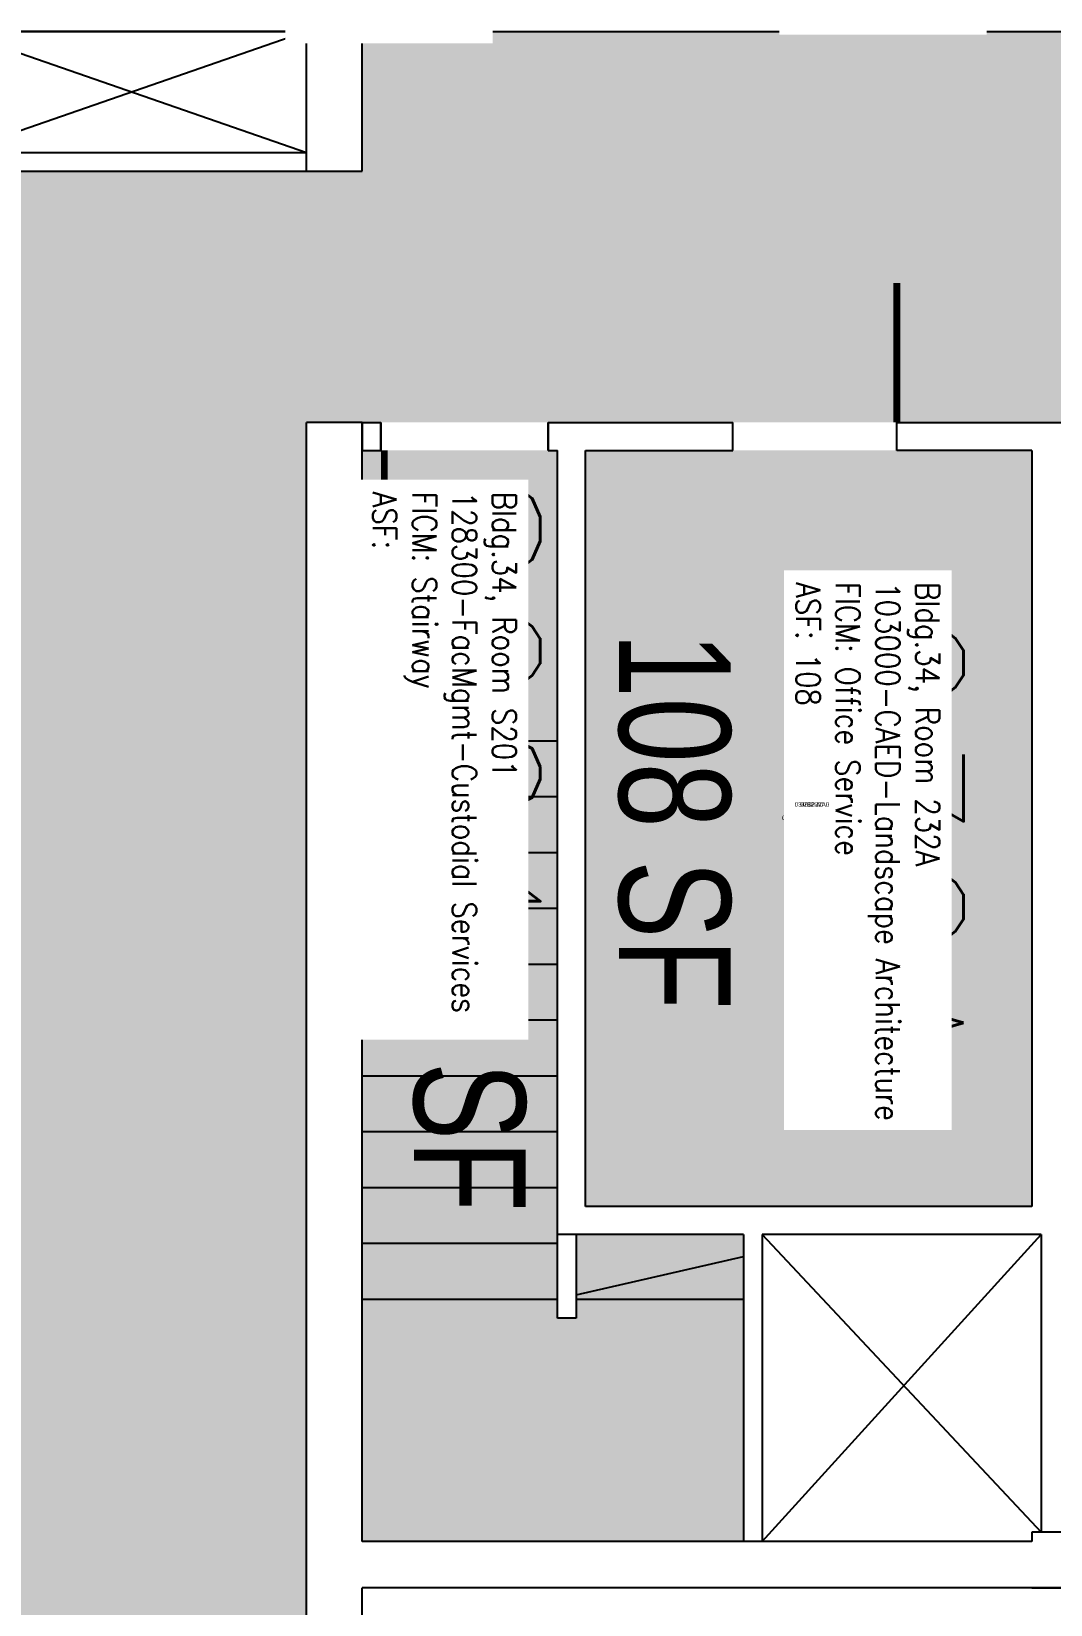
# Model space of a CAD drawing. Header units: inches. Extents: x -334 to 3612, y -24 to 2633.
# Drawn here: x 1112.9 to 1332, y 1563.9 to 1902 of the extents above; entities that cross this region are included whole.
import ezdxf
from ezdxf.enums import TextEntityAlignment as Align

# ---------------------------------------------------------------- set-up
doc = ezdxf.new("R2010")
doc.units = ezdxf.units.IN
doc.header["$LTSCALE"] = 10
doc.header["$MEASUREMENT"] = 0
for name, color, linetype in [('A-DOOR', 2, 'CONTINUOUS'), ('A-FLOR', 3, 'CONTINUOUS'), ('A-IDEN-CNUM', 7, 'CONTINUOUS'), ('A-IDEN-RNUM', 7, 'CONTINUOUS'), ('A-IDEN-SNUM', 4, 'CONTINUOUS'), ('A-IDEN-VNUM', 4, 'CONTINUOUS'), ('A-WALL', 5, 'CONTINUOUS'), ('AREA-TEXT', 3, 'CONTINUOUS'), ('Rooms-Category-Color', 7, 'CONTINUOUS'), ('Rooms-College-Color', 7, 'CONTINUOUS'), ('Rooms-Department-Color', 7, 'CONTINUOUS'), ('Rooms-Division-Color', 7, 'CONTINUOUS'), ('Rooms-Information', 7, 'CONTINUOUS')]:
    doc.layers.add(name, color=color, linetype=linetype)
doc.styles.add('AREA', font='arial.ttf', dxfattribs={"width": 0.75, "height": 24})
doc.styles.add('ROOMSNUMBER', font='txt', dxfattribs={"height": 0.03})
doc.styles.add('ROOMVNUMBER', font='simplex.shx', dxfattribs={"width": 0.85})

msp = doc.modelspace()

# ---------------------------------------------------------------- hatches: boundary and pattern name
at = {"layer": 'Rooms-Category-Color', "true_color": 0xadadad}
h = msp.add_hatch(color=253, dxfattribs=at)
edge = h.paths.add_edge_path()
edge.add_line((2158.000000096858, 1898.000000003725), (2155.000000096858, 1898.000000003725))
edge.add_line((2155.000000096858, 1898.000000003725), (2155.000000085682, 1918.000000007451))
edge.add_line((2155.000000085682, 1918.000000007451), (2155.000000085682, 1954.000000007451))
edge.add_line((2155.000000085682, 1954.000000007451), (2155.000000074506, 2037.999999979511))
edge.add_line((2155.000000074506, 2037.999999979511), (2155.000000074506, 2073.999999982305))
edge.add_line((2155.000000074506, 2073.999999982305), (2155.000000040978, 2139.999999982305))
edge.add_line((2155.000000040978, 2139.999999982305), (2155.000000052154, 2153.999999977648))
edge.add_line((2155.000000052154, 2153.999999977648), (2162.499999929219, 2153.999999980442))
edge.add_line((2162.499999929219, 2153.999999980442), (2162.499999940395, 2219.999999849126))
edge.add_line((2162.499999940395, 2219.999999849126), (2162.499999940395, 2227.999999844469))
edge.add_line((2162.499999940395, 2227.999999844469), (2060.499999929219, 2227.999999855645))
edge.add_line((2060.499999929219, 2227.999999855645), (2024.499999940395, 2227.999999852851))
edge.add_line((2024.499999940395, 2227.999999852851), (1890.999999951571, 2227.999999866821))
edge.add_line((1890.999999951571, 2227.999999866821), (1818.999999940395, 2227.999999872409))
edge.add_line((1818.999999940395, 2227.999999872409), (1422.999999940395, 2227.99999990873))
edge.add_line((1422.999999940395, 2227.99999990873), (1386.999999951571, 2227.99999990873))
edge.add_line((1386.999999951571, 2227.99999990873), (845.4999999403954, 2227.999999953434))
edge.add_line((845.4999999403954, 2227.999999953434), (809.4999999403954, 2227.999999953434))
edge.add_line((809.4999999403954, 2227.999999953434), (449.4999999403954, 2227.999999981374))
edge.add_line((449.4999999403954, 2227.999999981374), (413.4999999515712, 2227.999999984168))
edge.add_line((413.4999999515712, 2227.999999984168), (78.99999994039536, 2228.000000009313))
edge.add_line((78.99999994039536, 2228.000000009313), (78.99999999627471, 2384.000000012107))
edge.add_line((78.99999999627471, 2384.000000012107), (13.99999999254942, 2384.000000012107))
edge.add_line((13.99999999254942, 2384.000000012107), (13.99999999254942, 2380.000000010245))
edge.add_line((13.99999999254942, 2380.000000010245), (6.99999999627471, 2380.000000010245))
edge.add_line((6.99999999627471, 2380.000000010245), (7.000000007450581, 2362.000000013039))
edge.add_line((7.000000007450581, 2362.000000013039), (6.99999999627471, 2140.000000010245))
edge.add_line((6.99999999627471, 2140.000000010245), (13.99999999254942, 2140.000000013039))
edge.add_line((13.99999999254942, 2140.000000013039), (13.99999999254942, 2126.000000012107))
edge.add_line((13.99999999254942, 2126.000000012107), (9.999999985098839, 2126.000000009313))
edge.add_line((9.999999985098839, 2126.000000009313), (9.99999999627471, 2061.75000001397))
edge.add_line((9.99999999627471, 2061.75000001397), (70.99999998137355, 2061.75000001397))
edge.add_line((70.99999998137355, 2061.75000001397), (106.9999999925494, 2061.75000001397))
edge.add_line((106.9999999925494, 2061.75000001397), (1435.999999992549, 2061.750000008382))
edge.add_line((1435.999999992549, 2061.750000008382), (1443.999999996275, 2061.75000001397))
edge.add_line((1443.999999996275, 2061.75000001397), (1443.999999996275, 2140.675444660708))
edge.add_arc((1446.999999986053, 2146.999999982827), 6.999999997229338, 179.9999999661582, 244.6230665566884, ccw=False)
edge.add_arc((1446.999999991418, 2146.999999982402), 7.000000002593652, 115.3769333698369, 179.9999999626817, ccw=False)
edge.add_line((1444.000000007451, 2153.324555313215), (1443.999999996275, 2153.999999902211))
edge.add_line((1443.999999996275, 2153.999999902211), (1446.998893048614, 2153.999999899417))
edge.add_arc((1446.999991156625, 2147.000065904556), 6.99993408099362, 89.99086716204567, 90.00898822103022, ccw=False)
edge.add_line((1447.001106932759, 2153.999999896623), (1608, 2153.999999891035))
edge.add_line((1608, 2153.999999891035), (1644.000000011176, 2153.999999891035))
edge.add_line((1644.000000011176, 2153.999999891035), (1679.999999988824, 2153.999999888241))
edge.add_line((1679.999999988824, 2153.999999888241), (1680, 2153.999999980442))
edge.add_line((1680, 2153.999999980442), (1694.000000003725, 2153.99999998603))
edge.add_line((1694.000000003725, 2153.99999998603), (1693.999999992549, 2153.999999882653))
edge.add_line((1693.999999992549, 2153.999999882653), (1748.749999981374, 2153.999999871477))
edge.add_line((1748.749999970198, 2153.999999868684), (1784.750000014901, 2153.999999871477))
edge.add_line((1784.750000014901, 2153.999999871477), (1803.999999996275, 2153.999999877065))
edge.add_line((1803.999999996275, 2153.999999877065), (1919.999999988824, 2153.999999871477))
edge.add_line((1919.999999988824, 2153.999999871477), (1934.000000003725, 2153.999999863096))
edge.add_line((1934.000000003725, 2153.999999863096), (1934.000000003725, 1912.000000010245))
edge.add_line((1934.000000003725, 1912.000000010245), (1934.000000003725, 1898.000000009313))
edge.add_line((1934.000000003725, 1898.000000009313), (1919.999999988824, 1898.000000006519))
edge.add_line((1919.999999988824, 1898.000000006519), (1919.999999988824, 1902.000000008382))
edge.add_line((1919.999999988824, 1902.000000008382), (1803.499999891967, 1902.000000011176))
edge.add_line((1803.499999891967, 1902.000000011176), (1803.499999903142, 1896.000000008382))
edge.add_line((1803.499999903142, 1896.000000008382), (1795.499999899417, 1896.000000008382))
edge.add_line((1795.499999899417, 1896.000000008382), (1795.499999888241, 1902.000000005588))
edge.add_line((1795.499999888241, 1902.000000005588), (1183.999999992549, 1902.000000011176))
edge.add_line((1183.999999992549, 1902.000000011176), (1184.000000003725, 1871.999999988824))
edge.add_line((1184.000000003725, 1871.999999988824), (1171.999999992549, 1871.999999997206))
edge.add_line((1171.999999992549, 1871.999999997206), (1096.999999992549, 1871.999999997206))
edge.add_line((1096.999999992549, 1871.999999997206), (1096.999999992549, 1817.999999994412))
edge.add_line((1096.999999992549, 1817.999999994412), (1097.000000003725, 1578.000000008382))
edge.add_line((1097.000000003725, 1578.000000008382), (1097.000000003725, 1506.000000011176))
edge.add_line((1097.000000003725, 1506.000000011176), (1096.999999992549, 1473.250000001863))
edge.add_line((1096.999999992549, 1473.250000001863), (1097.000000003725, 1338.000000008382))
edge.add_line((1097.000000003725, 1338.000000008382), (1098.999999996275, 1338.000000008382))
edge.add_line((1098.999999996275, 1338.000000008382), (1098.999999996275, 1320.000000019558))
edge.add_line((1098.999999996275, 1320.000000019558), (1171.999999970198, 1320.000000016764))
edge.add_line((1171.999999970198, 1320.000000016764), (1171.999999970198, 1392.249999990687))
edge.add_line((1171.999999970198, 1392.249999990687), (1172.000000003725, 1817.999999988824))
edge.add_line((1172.000000003725, 1817.999999988824), (1183.999999992549, 1817.999999991618))
edge.add_line((1183.999999992549, 1817.999999991618), (1188, 1817.999999994412))
edge.add_line((1188, 1817.999999994412), (1224.000000011176, 1817.999999994412))
edge.add_line((1224.000000011176, 1817.999999994412), (1375.999999981374, 1818.000000005588))
edge.add_line((1375.999999981374, 1818.000000005588), (1411.999999981374, 1818.000000011176))
edge.add_line((1411.999999981374, 1818.000000011176), (1441.999999981374, 1818.000000011176))
edge.add_line((1441.999999981374, 1818.000000011176), (1477.999999981374, 1818.000000011176))
edge.add_line((1477.999999981374, 1818.000000011176), (1515.999999996275, 1818.000000019558))
edge.add_line((1515.999999996275, 1818.000000019558), (1537.999999981374, 1818.000000025146))
edge.add_line((1537.999999981374, 1818.000000025146), (1573.999999992549, 1818.00000002794))
edge.add_line((1573.999999992549, 1818.00000002794), (1672.249999880791, 1818.000000039116))
edge.add_line((1672.249999880791, 1818.000000039116), (1708.249999880791, 1818.000000039116))
edge.add_line((1708.249999880791, 1818.000000039116), (1716.999999895692, 1818.00000004191))
edge.add_line((1716.999999895692, 1818.00000004191), (1726.999999903142, 1818.000000005588))
edge.add_line((1726.999999903142, 1818.000000005588), (1726.999999903142, 1814.250000005588))
edge.add_line((1726.999999903142, 1814.250000005588), (1930.999999891967, 1814.250000002794))
edge.add_line((1930.999999891967, 1814.250000002794), (1930.999999903142, 1806.250000007451))
edge.add_line((1930.999999903142, 1806.250000007451), (1930.999999903142, 1734.250000010245))
edge.add_line((1930.999999903142, 1734.250000010245), (1930.999999903142, 1720.250000009313))
edge.add_line((1930.999999903142, 1720.250000009313), (1900.999999914318, 1720.250000014901))
edge.add_line((1900.999999914318, 1720.250000014901), (1900.999999903142, 1577.499999996275))
edge.add_line((1900.999999903142, 1577.499999996275), (1949.999999921769, 1577.500000004657))
edge.add_line((1949.999999921769, 1577.500000004657), (1949.999999921769, 1563.499999998137))
edge.add_line((1949.999999921769, 1563.499999998137), (2068.999999925494, 1563.500000003725))
edge.add_line((2068.999999925494, 1563.500000003725), (2068.999999925494, 1577.500000004657))
edge.add_line((2068.999999925494, 1577.500000004657), (2093.999999932945, 1577.499999999069))
edge.add_line((2093.999999932945, 1577.499999999069), (2093.999999932945, 1572.500000006519))
edge.add_line((2093.999999932945, 1572.500000006519), (2147.999999921769, 1572.500000006519))
edge.add_line((2147.999999921769, 1572.500000006519), (2147.999999921769, 1578.374999932945))
edge.add_line((2147.999999921769, 1578.374999932945), (2159.999999932945, 1578.374999930151))
edge.add_line((2159.999999932945, 1578.374999930151), (2159.999999932945, 1584.374999927357))
edge.add_line((2159.999999932945, 1584.374999927357), (2159.999999921769, 1620.374999932945))
edge.add_line((2159.999999921769, 1620.374999932945), (2159.999999899417, 1788.000000053085))
edge.add_line((2159.999999899417, 1788.000000053085), (2158.000000096858, 1788.000000055879))
edge.add_line((2158.000000096858, 1788.000000055879), (2158.000000096858, 1824.000000053085))
edge.add_line((2158.000000096858, 1824.000000053085), (2158.000000096858, 1870.000000060536))
edge.add_line((2158.000000096858, 1870.000000060536), (2158.000000096858, 1898.000000003725))
msp.add_hatch(color=253, dxfattribs=at).paths.add_polyline_path([(1226.000000003725, 1713.499999986961), (1225.999999992549, 1811.999999997206), (1183.999999992549, 1811.999999983236), (1183.999999981374, 1577.499999987893), (1265.999999977648, 1577.499999987893), (1265.999999988824, 1643.499999990687), (1229.999999977648, 1643.499999990687), (1229.999999966472, 1625.499999987893), (1225.999999992549, 1625.499999990687)])
at = {"layer": 'Rooms-Category-Color', "true_color": 0xfa9ba3}
msp.add_hatch(color=241, dxfattribs=at).paths.add_polyline_path([(1327.999999970198, 1746.000000005588), (1327.999999981374, 1782.000000005588), (1327.999999981374, 1812.000000002794), (1231.999999992549, 1811.999999994412), (1232.000000003725, 1649.499999993481), (1327.999999981374, 1649.499999985099)])
at = {"layer": 'Rooms-College-Color', "true_color": 0xadadad}
h = msp.add_hatch(color=253, dxfattribs=at)
edge = h.paths.add_edge_path()
edge.add_line((2158.000000096858, 1898.000000003725), (2155.000000096858, 1898.000000003725))
edge.add_line((2155.000000096858, 1898.000000003725), (2155.000000085682, 1918.000000007451))
edge.add_line((2155.000000085682, 1918.000000007451), (2155.000000085682, 1954.000000007451))
edge.add_line((2155.000000085682, 1954.000000007451), (2155.000000074506, 2037.999999979511))
edge.add_line((2155.000000074506, 2037.999999979511), (2155.000000074506, 2073.999999982305))
edge.add_line((2155.000000074506, 2073.999999982305), (2155.000000040978, 2139.999999982305))
edge.add_line((2155.000000040978, 2139.999999982305), (2155.000000052154, 2153.999999977648))
edge.add_line((2155.000000052154, 2153.999999977648), (2162.499999929219, 2153.999999980442))
edge.add_line((2162.499999929219, 2153.999999980442), (2162.499999940395, 2219.999999849126))
edge.add_line((2162.499999940395, 2219.999999849126), (2162.499999940395, 2227.999999844469))
edge.add_line((2162.499999940395, 2227.999999844469), (2060.499999929219, 2227.999999855645))
edge.add_line((2060.499999929219, 2227.999999855645), (2024.499999940395, 2227.999999852851))
edge.add_line((2024.499999940395, 2227.999999852851), (1890.999999951571, 2227.999999866821))
edge.add_line((1890.999999951571, 2227.999999866821), (1818.999999940395, 2227.999999872409))
edge.add_line((1818.999999940395, 2227.999999872409), (1422.999999940395, 2227.99999990873))
edge.add_line((1422.999999940395, 2227.99999990873), (1386.999999951571, 2227.99999990873))
edge.add_line((1386.999999951571, 2227.99999990873), (845.4999999403954, 2227.999999953434))
edge.add_line((845.4999999403954, 2227.999999953434), (809.4999999403954, 2227.999999953434))
edge.add_line((809.4999999403954, 2227.999999953434), (449.4999999403954, 2227.999999981374))
edge.add_line((449.4999999403954, 2227.999999981374), (413.4999999515712, 2227.999999984168))
edge.add_line((413.4999999515712, 2227.999999984168), (78.99999994039536, 2228.000000009313))
edge.add_line((78.99999994039536, 2228.000000009313), (78.99999999627471, 2384.000000012107))
edge.add_line((78.99999999627471, 2384.000000012107), (13.99999999254942, 2384.000000012107))
edge.add_line((13.99999999254942, 2384.000000012107), (13.99999999254942, 2380.000000010245))
edge.add_line((13.99999999254942, 2380.000000010245), (6.99999999627471, 2380.000000010245))
edge.add_line((6.99999999627471, 2380.000000010245), (7.000000007450581, 2362.000000013039))
edge.add_line((7.000000007450581, 2362.000000013039), (6.99999999627471, 2140.000000010245))
edge.add_line((6.99999999627471, 2140.000000010245), (13.99999999254942, 2140.000000013039))
edge.add_line((13.99999999254942, 2140.000000013039), (13.99999999254942, 2126.000000012107))
edge.add_line((13.99999999254942, 2126.000000012107), (9.999999985098839, 2126.000000009313))
edge.add_line((9.999999985098839, 2126.000000009313), (9.99999999627471, 2061.75000001397))
edge.add_line((9.99999999627471, 2061.75000001397), (70.99999998137355, 2061.75000001397))
edge.add_line((70.99999998137355, 2061.75000001397), (106.9999999925494, 2061.75000001397))
edge.add_line((106.9999999925494, 2061.75000001397), (1435.999999992549, 2061.750000008382))
edge.add_line((1435.999999992549, 2061.750000008382), (1443.999999996275, 2061.75000001397))
edge.add_line((1443.999999996275, 2061.75000001397), (1443.999999996275, 2140.675444660708))
edge.add_arc((1446.999999986053, 2146.999999982827), 6.999999997229338, 179.9999999661582, 244.6230665566884, ccw=False)
edge.add_arc((1446.999999991418, 2146.999999982402), 7.000000002593652, 115.3769333698369, 179.9999999626817, ccw=False)
edge.add_line((1444.000000007451, 2153.324555313215), (1443.999999996275, 2153.999999902211))
edge.add_line((1443.999999996275, 2153.999999902211), (1446.998893048614, 2153.999999899417))
edge.add_arc((1446.999991156625, 2147.000065904556), 6.99993408099362, 89.99086716204567, 90.00898822103022, ccw=False)
edge.add_line((1447.001106932759, 2153.999999896623), (1608, 2153.999999891035))
edge.add_line((1608, 2153.999999891035), (1644.000000011176, 2153.999999891035))
edge.add_line((1644.000000011176, 2153.999999891035), (1679.999999988824, 2153.999999888241))
edge.add_line((1679.999999988824, 2153.999999888241), (1680, 2153.999999980442))
edge.add_line((1680, 2153.999999980442), (1694.000000003725, 2153.99999998603))
edge.add_line((1694.000000003725, 2153.99999998603), (1693.999999992549, 2153.999999882653))
edge.add_line((1693.999999992549, 2153.999999882653), (1748.749999981374, 2153.999999871477))
edge.add_line((1748.749999970198, 2153.999999868684), (1784.750000014901, 2153.999999871477))
edge.add_line((1784.750000014901, 2153.999999871477), (1803.999999996275, 2153.999999877065))
edge.add_line((1803.999999996275, 2153.999999877065), (1919.999999988824, 2153.999999871477))
edge.add_line((1919.999999988824, 2153.999999871477), (1934.000000003725, 2153.999999863096))
edge.add_line((1934.000000003725, 2153.999999863096), (1934.000000003725, 1912.000000010245))
edge.add_line((1934.000000003725, 1912.000000010245), (1934.000000003725, 1898.000000009313))
edge.add_line((1934.000000003725, 1898.000000009313), (1919.999999988824, 1898.000000006519))
edge.add_line((1919.999999988824, 1898.000000006519), (1919.999999988824, 1902.000000008382))
edge.add_line((1919.999999988824, 1902.000000008382), (1803.499999891967, 1902.000000011176))
edge.add_line((1803.499999891967, 1902.000000011176), (1803.499999903142, 1896.000000008382))
edge.add_line((1803.499999903142, 1896.000000008382), (1795.499999899417, 1896.000000008382))
edge.add_line((1795.499999899417, 1896.000000008382), (1795.499999888241, 1902.000000005588))
edge.add_line((1795.499999888241, 1902.000000005588), (1183.999999992549, 1902.000000011176))
edge.add_line((1183.999999992549, 1902.000000011176), (1184.000000003725, 1871.999999988824))
edge.add_line((1184.000000003725, 1871.999999988824), (1171.999999992549, 1871.999999997206))
edge.add_line((1171.999999992549, 1871.999999997206), (1096.999999992549, 1871.999999997206))
edge.add_line((1096.999999992549, 1871.999999997206), (1096.999999992549, 1817.999999994412))
edge.add_line((1096.999999992549, 1817.999999994412), (1097.000000003725, 1578.000000008382))
edge.add_line((1097.000000003725, 1578.000000008382), (1097.000000003725, 1506.000000011176))
edge.add_line((1097.000000003725, 1506.000000011176), (1096.999999992549, 1473.250000001863))
edge.add_line((1096.999999992549, 1473.250000001863), (1097.000000003725, 1338.000000008382))
edge.add_line((1097.000000003725, 1338.000000008382), (1098.999999996275, 1338.000000008382))
edge.add_line((1098.999999996275, 1338.000000008382), (1098.999999996275, 1320.000000019558))
edge.add_line((1098.999999996275, 1320.000000019558), (1171.999999970198, 1320.000000016764))
edge.add_line((1171.999999970198, 1320.000000016764), (1171.999999970198, 1392.249999990687))
edge.add_line((1171.999999970198, 1392.249999990687), (1172.000000003725, 1817.999999988824))
edge.add_line((1172.000000003725, 1817.999999988824), (1183.999999992549, 1817.999999991618))
edge.add_line((1183.999999992549, 1817.999999991618), (1188, 1817.999999994412))
edge.add_line((1188, 1817.999999994412), (1224.000000011176, 1817.999999994412))
edge.add_line((1224.000000011176, 1817.999999994412), (1375.999999981374, 1818.000000005588))
edge.add_line((1375.999999981374, 1818.000000005588), (1411.999999981374, 1818.000000011176))
edge.add_line((1411.999999981374, 1818.000000011176), (1441.999999981374, 1818.000000011176))
edge.add_line((1441.999999981374, 1818.000000011176), (1477.999999981374, 1818.000000011176))
edge.add_line((1477.999999981374, 1818.000000011176), (1515.999999996275, 1818.000000019558))
edge.add_line((1515.999999996275, 1818.000000019558), (1537.999999981374, 1818.000000025146))
edge.add_line((1537.999999981374, 1818.000000025146), (1573.999999992549, 1818.00000002794))
edge.add_line((1573.999999992549, 1818.00000002794), (1672.249999880791, 1818.000000039116))
edge.add_line((1672.249999880791, 1818.000000039116), (1708.249999880791, 1818.000000039116))
edge.add_line((1708.249999880791, 1818.000000039116), (1716.999999895692, 1818.00000004191))
edge.add_line((1716.999999895692, 1818.00000004191), (1726.999999903142, 1818.000000005588))
edge.add_line((1726.999999903142, 1818.000000005588), (1726.999999903142, 1814.250000005588))
edge.add_line((1726.999999903142, 1814.250000005588), (1930.999999891967, 1814.250000002794))
edge.add_line((1930.999999891967, 1814.250000002794), (1930.999999903142, 1806.250000007451))
edge.add_line((1930.999999903142, 1806.250000007451), (1930.999999903142, 1734.250000010245))
edge.add_line((1930.999999903142, 1734.250000010245), (1930.999999903142, 1720.250000009313))
edge.add_line((1930.999999903142, 1720.250000009313), (1900.999999914318, 1720.250000014901))
edge.add_line((1900.999999914318, 1720.250000014901), (1900.999999903142, 1577.499999996275))
edge.add_line((1900.999999903142, 1577.499999996275), (1949.999999921769, 1577.500000004657))
edge.add_line((1949.999999921769, 1577.500000004657), (1949.999999921769, 1563.499999998137))
edge.add_line((1949.999999921769, 1563.499999998137), (2068.999999925494, 1563.500000003725))
edge.add_line((2068.999999925494, 1563.500000003725), (2068.999999925494, 1577.500000004657))
edge.add_line((2068.999999925494, 1577.500000004657), (2093.999999932945, 1577.499999999069))
edge.add_line((2093.999999932945, 1577.499999999069), (2093.999999932945, 1572.500000006519))
edge.add_line((2093.999999932945, 1572.500000006519), (2147.999999921769, 1572.500000006519))
edge.add_line((2147.999999921769, 1572.500000006519), (2147.999999921769, 1578.374999932945))
edge.add_line((2147.999999921769, 1578.374999932945), (2159.999999932945, 1578.374999930151))
edge.add_line((2159.999999932945, 1578.374999930151), (2159.999999932945, 1584.374999927357))
edge.add_line((2159.999999932945, 1584.374999927357), (2159.999999921769, 1620.374999932945))
edge.add_line((2159.999999921769, 1620.374999932945), (2159.999999899417, 1788.000000053085))
edge.add_line((2159.999999899417, 1788.000000053085), (2158.000000096858, 1788.000000055879))
edge.add_line((2158.000000096858, 1788.000000055879), (2158.000000096858, 1824.000000053085))
edge.add_line((2158.000000096858, 1824.000000053085), (2158.000000096858, 1870.000000060536))
edge.add_line((2158.000000096858, 1870.000000060536), (2158.000000096858, 1898.000000003725))
msp.add_hatch(color=253, dxfattribs=at).paths.add_polyline_path([(1226.000000003725, 1713.499999986961), (1225.999999992549, 1811.999999997206), (1183.999999992549, 1811.999999983236), (1183.999999981374, 1577.499999987893), (1265.999999977648, 1577.499999987893), (1265.999999988824, 1643.499999990687), (1229.999999977648, 1643.499999990687), (1229.999999966472, 1625.499999987893), (1225.999999992549, 1625.499999990687)])
at = {"layer": 'Rooms-College-Color', "true_color": 0xe3f498}
msp.add_hatch(color=61, dxfattribs=at).paths.add_polyline_path([(1327.999999970198, 1746.000000005588), (1327.999999981374, 1782.000000005588), (1327.999999981374, 1812.000000002794), (1231.999999992549, 1811.999999994412), (1232.000000003725, 1649.499999993481), (1327.999999981374, 1649.499999985099)])
at = {"layer": 'Rooms-Department-Color', "true_color": 0xacacac}
h = msp.add_hatch(color=253, dxfattribs=at)
edge = h.paths.add_edge_path()
edge.add_line((2158.000000096858, 1898.000000003725), (2155.000000096858, 1898.000000003725))
edge.add_line((2155.000000096858, 1898.000000003725), (2155.000000085682, 1918.000000007451))
edge.add_line((2155.000000085682, 1918.000000007451), (2155.000000085682, 1954.000000007451))
edge.add_line((2155.000000085682, 1954.000000007451), (2155.000000074506, 2037.999999979511))
edge.add_line((2155.000000074506, 2037.999999979511), (2155.000000074506, 2073.999999982305))
edge.add_line((2155.000000074506, 2073.999999982305), (2155.000000040978, 2139.999999982305))
edge.add_line((2155.000000040978, 2139.999999982305), (2155.000000052154, 2153.999999977648))
edge.add_line((2155.000000052154, 2153.999999977648), (2162.499999929219, 2153.999999980442))
edge.add_line((2162.499999929219, 2153.999999980442), (2162.499999940395, 2219.999999849126))
edge.add_line((2162.499999940395, 2219.999999849126), (2162.499999940395, 2227.999999844469))
edge.add_line((2162.499999940395, 2227.999999844469), (2060.499999929219, 2227.999999855645))
edge.add_line((2060.499999929219, 2227.999999855645), (2024.499999940395, 2227.999999852851))
edge.add_line((2024.499999940395, 2227.999999852851), (1890.999999951571, 2227.999999866821))
edge.add_line((1890.999999951571, 2227.999999866821), (1818.999999940395, 2227.999999872409))
edge.add_line((1818.999999940395, 2227.999999872409), (1422.999999940395, 2227.99999990873))
edge.add_line((1422.999999940395, 2227.99999990873), (1386.999999951571, 2227.99999990873))
edge.add_line((1386.999999951571, 2227.99999990873), (845.4999999403954, 2227.999999953434))
edge.add_line((845.4999999403954, 2227.999999953434), (809.4999999403954, 2227.999999953434))
edge.add_line((809.4999999403954, 2227.999999953434), (449.4999999403954, 2227.999999981374))
edge.add_line((449.4999999403954, 2227.999999981374), (413.4999999515712, 2227.999999984168))
edge.add_line((413.4999999515712, 2227.999999984168), (78.99999994039536, 2228.000000009313))
edge.add_line((78.99999994039536, 2228.000000009313), (78.99999999627471, 2384.000000012107))
edge.add_line((78.99999999627471, 2384.000000012107), (13.99999999254942, 2384.000000012107))
edge.add_line((13.99999999254942, 2384.000000012107), (13.99999999254942, 2380.000000010245))
edge.add_line((13.99999999254942, 2380.000000010245), (6.99999999627471, 2380.000000010245))
edge.add_line((6.99999999627471, 2380.000000010245), (7.000000007450581, 2362.000000013039))
edge.add_line((7.000000007450581, 2362.000000013039), (6.99999999627471, 2140.000000010245))
edge.add_line((6.99999999627471, 2140.000000010245), (13.99999999254942, 2140.000000013039))
edge.add_line((13.99999999254942, 2140.000000013039), (13.99999999254942, 2126.000000012107))
edge.add_line((13.99999999254942, 2126.000000012107), (9.999999985098839, 2126.000000009313))
edge.add_line((9.999999985098839, 2126.000000009313), (9.99999999627471, 2061.75000001397))
edge.add_line((9.99999999627471, 2061.75000001397), (70.99999998137355, 2061.75000001397))
edge.add_line((70.99999998137355, 2061.75000001397), (106.9999999925494, 2061.75000001397))
edge.add_line((106.9999999925494, 2061.75000001397), (1435.999999992549, 2061.750000008382))
edge.add_line((1435.999999992549, 2061.750000008382), (1443.999999996275, 2061.75000001397))
edge.add_line((1443.999999996275, 2061.75000001397), (1443.999999996275, 2140.675444660708))
edge.add_arc((1446.999999986053, 2146.999999982827), 6.999999997229338, 179.9999999661582, 244.6230665566884, ccw=False)
edge.add_arc((1446.999999991418, 2146.999999982402), 7.000000002593652, 115.3769333698369, 179.9999999626817, ccw=False)
edge.add_line((1444.000000007451, 2153.324555313215), (1443.999999996275, 2153.999999902211))
edge.add_line((1443.999999996275, 2153.999999902211), (1446.998893048614, 2153.999999899417))
edge.add_arc((1446.999991156625, 2147.000065904556), 6.99993408099362, 89.99086716204567, 90.00898822103022, ccw=False)
edge.add_line((1447.001106932759, 2153.999999896623), (1608, 2153.999999891035))
edge.add_line((1608, 2153.999999891035), (1644.000000011176, 2153.999999891035))
edge.add_line((1644.000000011176, 2153.999999891035), (1679.999999988824, 2153.999999888241))
edge.add_line((1679.999999988824, 2153.999999888241), (1680, 2153.999999980442))
edge.add_line((1680, 2153.999999980442), (1694.000000003725, 2153.99999998603))
edge.add_line((1694.000000003725, 2153.99999998603), (1693.999999992549, 2153.999999882653))
edge.add_line((1693.999999992549, 2153.999999882653), (1748.749999981374, 2153.999999871477))
edge.add_line((1748.749999970198, 2153.999999868684), (1784.750000014901, 2153.999999871477))
edge.add_line((1784.750000014901, 2153.999999871477), (1803.999999996275, 2153.999999877065))
edge.add_line((1803.999999996275, 2153.999999877065), (1919.999999988824, 2153.999999871477))
edge.add_line((1919.999999988824, 2153.999999871477), (1934.000000003725, 2153.999999863096))
edge.add_line((1934.000000003725, 2153.999999863096), (1934.000000003725, 1912.000000010245))
edge.add_line((1934.000000003725, 1912.000000010245), (1934.000000003725, 1898.000000009313))
edge.add_line((1934.000000003725, 1898.000000009313), (1919.999999988824, 1898.000000006519))
edge.add_line((1919.999999988824, 1898.000000006519), (1919.999999988824, 1902.000000008382))
edge.add_line((1919.999999988824, 1902.000000008382), (1803.499999891967, 1902.000000011176))
edge.add_line((1803.499999891967, 1902.000000011176), (1803.499999903142, 1896.000000008382))
edge.add_line((1803.499999903142, 1896.000000008382), (1795.499999899417, 1896.000000008382))
edge.add_line((1795.499999899417, 1896.000000008382), (1795.499999888241, 1902.000000005588))
edge.add_line((1795.499999888241, 1902.000000005588), (1183.999999992549, 1902.000000011176))
edge.add_line((1183.999999992549, 1902.000000011176), (1184.000000003725, 1871.999999988824))
edge.add_line((1184.000000003725, 1871.999999988824), (1171.999999992549, 1871.999999997206))
edge.add_line((1171.999999992549, 1871.999999997206), (1096.999999992549, 1871.999999997206))
edge.add_line((1096.999999992549, 1871.999999997206), (1096.999999992549, 1817.999999994412))
edge.add_line((1096.999999992549, 1817.999999994412), (1097.000000003725, 1578.000000008382))
edge.add_line((1097.000000003725, 1578.000000008382), (1097.000000003725, 1506.000000011176))
edge.add_line((1097.000000003725, 1506.000000011176), (1096.999999992549, 1473.250000001863))
edge.add_line((1096.999999992549, 1473.250000001863), (1097.000000003725, 1338.000000008382))
edge.add_line((1097.000000003725, 1338.000000008382), (1098.999999996275, 1338.000000008382))
edge.add_line((1098.999999996275, 1338.000000008382), (1098.999999996275, 1320.000000019558))
edge.add_line((1098.999999996275, 1320.000000019558), (1171.999999970198, 1320.000000016764))
edge.add_line((1171.999999970198, 1320.000000016764), (1171.999999970198, 1392.249999990687))
edge.add_line((1171.999999970198, 1392.249999990687), (1172.000000003725, 1817.999999988824))
edge.add_line((1172.000000003725, 1817.999999988824), (1183.999999992549, 1817.999999991618))
edge.add_line((1183.999999992549, 1817.999999991618), (1188, 1817.999999994412))
edge.add_line((1188, 1817.999999994412), (1224.000000011176, 1817.999999994412))
edge.add_line((1224.000000011176, 1817.999999994412), (1375.999999981374, 1818.000000005588))
edge.add_line((1375.999999981374, 1818.000000005588), (1411.999999981374, 1818.000000011176))
edge.add_line((1411.999999981374, 1818.000000011176), (1441.999999981374, 1818.000000011176))
edge.add_line((1441.999999981374, 1818.000000011176), (1477.999999981374, 1818.000000011176))
edge.add_line((1477.999999981374, 1818.000000011176), (1515.999999996275, 1818.000000019558))
edge.add_line((1515.999999996275, 1818.000000019558), (1537.999999981374, 1818.000000025146))
edge.add_line((1537.999999981374, 1818.000000025146), (1573.999999992549, 1818.00000002794))
edge.add_line((1573.999999992549, 1818.00000002794), (1672.249999880791, 1818.000000039116))
edge.add_line((1672.249999880791, 1818.000000039116), (1708.249999880791, 1818.000000039116))
edge.add_line((1708.249999880791, 1818.000000039116), (1716.999999895692, 1818.00000004191))
edge.add_line((1716.999999895692, 1818.00000004191), (1726.999999903142, 1818.000000005588))
edge.add_line((1726.999999903142, 1818.000000005588), (1726.999999903142, 1814.250000005588))
edge.add_line((1726.999999903142, 1814.250000005588), (1930.999999891967, 1814.250000002794))
edge.add_line((1930.999999891967, 1814.250000002794), (1930.999999903142, 1806.250000007451))
edge.add_line((1930.999999903142, 1806.250000007451), (1930.999999903142, 1734.250000010245))
edge.add_line((1930.999999903142, 1734.250000010245), (1930.999999903142, 1720.250000009313))
edge.add_line((1930.999999903142, 1720.250000009313), (1900.999999914318, 1720.250000014901))
edge.add_line((1900.999999914318, 1720.250000014901), (1900.999999903142, 1577.499999996275))
edge.add_line((1900.999999903142, 1577.499999996275), (1949.999999921769, 1577.500000004657))
edge.add_line((1949.999999921769, 1577.500000004657), (1949.999999921769, 1563.499999998137))
edge.add_line((1949.999999921769, 1563.499999998137), (2068.999999925494, 1563.500000003725))
edge.add_line((2068.999999925494, 1563.500000003725), (2068.999999925494, 1577.500000004657))
edge.add_line((2068.999999925494, 1577.500000004657), (2093.999999932945, 1577.499999999069))
edge.add_line((2093.999999932945, 1577.499999999069), (2093.999999932945, 1572.500000006519))
edge.add_line((2093.999999932945, 1572.500000006519), (2147.999999921769, 1572.500000006519))
edge.add_line((2147.999999921769, 1572.500000006519), (2147.999999921769, 1578.374999932945))
edge.add_line((2147.999999921769, 1578.374999932945), (2159.999999932945, 1578.374999930151))
edge.add_line((2159.999999932945, 1578.374999930151), (2159.999999932945, 1584.374999927357))
edge.add_line((2159.999999932945, 1584.374999927357), (2159.999999921769, 1620.374999932945))
edge.add_line((2159.999999921769, 1620.374999932945), (2159.999999899417, 1788.000000053085))
edge.add_line((2159.999999899417, 1788.000000053085), (2158.000000096858, 1788.000000055879))
edge.add_line((2158.000000096858, 1788.000000055879), (2158.000000096858, 1824.000000053085))
edge.add_line((2158.000000096858, 1824.000000053085), (2158.000000096858, 1870.000000060536))
edge.add_line((2158.000000096858, 1870.000000060536), (2158.000000096858, 1898.000000003725))
msp.add_hatch(color=253, dxfattribs=at).paths.add_polyline_path([(1226.000000003725, 1713.499999986961), (1225.999999992549, 1811.999999997206), (1183.999999992549, 1811.999999983236), (1183.999999981374, 1577.499999987893), (1265.999999977648, 1577.499999987893), (1265.999999988824, 1643.499999990687), (1229.999999977648, 1643.499999990687), (1229.999999966472, 1625.499999987893), (1225.999999992549, 1625.499999990687)])
at = {"layer": 'Rooms-Department-Color', "true_color": 0xe3f498}
msp.add_hatch(color=61, dxfattribs=at).paths.add_polyline_path([(1327.999999970198, 1746.000000005588), (1327.999999981374, 1782.000000005588), (1327.999999981374, 1812.000000002794), (1231.999999992549, 1811.999999994412), (1232.000000003725, 1649.499999993481), (1327.999999981374, 1649.499999985099)])
at = {"layer": 'Rooms-Division-Color', "true_color": 0xadadad}
h = msp.add_hatch(color=253, dxfattribs=at)
edge = h.paths.add_edge_path()
edge.add_line((2158.000000096858, 1898.000000003725), (2155.000000096858, 1898.000000003725))
edge.add_line((2155.000000096858, 1898.000000003725), (2155.000000085682, 1918.000000007451))
edge.add_line((2155.000000085682, 1918.000000007451), (2155.000000085682, 1954.000000007451))
edge.add_line((2155.000000085682, 1954.000000007451), (2155.000000074506, 2037.999999979511))
edge.add_line((2155.000000074506, 2037.999999979511), (2155.000000074506, 2073.999999982305))
edge.add_line((2155.000000074506, 2073.999999982305), (2155.000000040978, 2139.999999982305))
edge.add_line((2155.000000040978, 2139.999999982305), (2155.000000052154, 2153.999999977648))
edge.add_line((2155.000000052154, 2153.999999977648), (2162.499999929219, 2153.999999980442))
edge.add_line((2162.499999929219, 2153.999999980442), (2162.499999940395, 2219.999999849126))
edge.add_line((2162.499999940395, 2219.999999849126), (2162.499999940395, 2227.999999844469))
edge.add_line((2162.499999940395, 2227.999999844469), (2060.499999929219, 2227.999999855645))
edge.add_line((2060.499999929219, 2227.999999855645), (2024.499999940395, 2227.999999852851))
edge.add_line((2024.499999940395, 2227.999999852851), (1890.999999951571, 2227.999999866821))
edge.add_line((1890.999999951571, 2227.999999866821), (1818.999999940395, 2227.999999872409))
edge.add_line((1818.999999940395, 2227.999999872409), (1422.999999940395, 2227.99999990873))
edge.add_line((1422.999999940395, 2227.99999990873), (1386.999999951571, 2227.99999990873))
edge.add_line((1386.999999951571, 2227.99999990873), (845.4999999403954, 2227.999999953434))
edge.add_line((845.4999999403954, 2227.999999953434), (809.4999999403954, 2227.999999953434))
edge.add_line((809.4999999403954, 2227.999999953434), (449.4999999403954, 2227.999999981374))
edge.add_line((449.4999999403954, 2227.999999981374), (413.4999999515712, 2227.999999984168))
edge.add_line((413.4999999515712, 2227.999999984168), (78.99999994039536, 2228.000000009313))
edge.add_line((78.99999994039536, 2228.000000009313), (78.99999999627471, 2384.000000012107))
edge.add_line((78.99999999627471, 2384.000000012107), (13.99999999254942, 2384.000000012107))
edge.add_line((13.99999999254942, 2384.000000012107), (13.99999999254942, 2380.000000010245))
edge.add_line((13.99999999254942, 2380.000000010245), (6.99999999627471, 2380.000000010245))
edge.add_line((6.99999999627471, 2380.000000010245), (7.000000007450581, 2362.000000013039))
edge.add_line((7.000000007450581, 2362.000000013039), (6.99999999627471, 2140.000000010245))
edge.add_line((6.99999999627471, 2140.000000010245), (13.99999999254942, 2140.000000013039))
edge.add_line((13.99999999254942, 2140.000000013039), (13.99999999254942, 2126.000000012107))
edge.add_line((13.99999999254942, 2126.000000012107), (9.999999985098839, 2126.000000009313))
edge.add_line((9.999999985098839, 2126.000000009313), (9.99999999627471, 2061.75000001397))
edge.add_line((9.99999999627471, 2061.75000001397), (70.99999998137355, 2061.75000001397))
edge.add_line((70.99999998137355, 2061.75000001397), (106.9999999925494, 2061.75000001397))
edge.add_line((106.9999999925494, 2061.75000001397), (1435.999999992549, 2061.750000008382))
edge.add_line((1435.999999992549, 2061.750000008382), (1443.999999996275, 2061.75000001397))
edge.add_line((1443.999999996275, 2061.75000001397), (1443.999999996275, 2140.675444660708))
edge.add_arc((1446.999999986053, 2146.999999982827), 6.999999997229338, 179.9999999661582, 244.6230665566884, ccw=False)
edge.add_arc((1446.999999991418, 2146.999999982402), 7.000000002593652, 115.3769333698369, 179.9999999626817, ccw=False)
edge.add_line((1444.000000007451, 2153.324555313215), (1443.999999996275, 2153.999999902211))
edge.add_line((1443.999999996275, 2153.999999902211), (1446.998893048614, 2153.999999899417))
edge.add_arc((1446.999991156625, 2147.000065904556), 6.99993408099362, 89.99086716204567, 90.00898822103022, ccw=False)
edge.add_line((1447.001106932759, 2153.999999896623), (1608, 2153.999999891035))
edge.add_line((1608, 2153.999999891035), (1644.000000011176, 2153.999999891035))
edge.add_line((1644.000000011176, 2153.999999891035), (1679.999999988824, 2153.999999888241))
edge.add_line((1679.999999988824, 2153.999999888241), (1680, 2153.999999980442))
edge.add_line((1680, 2153.999999980442), (1694.000000003725, 2153.99999998603))
edge.add_line((1694.000000003725, 2153.99999998603), (1693.999999992549, 2153.999999882653))
edge.add_line((1693.999999992549, 2153.999999882653), (1748.749999981374, 2153.999999871477))
edge.add_line((1748.749999970198, 2153.999999868684), (1784.750000014901, 2153.999999871477))
edge.add_line((1784.750000014901, 2153.999999871477), (1803.999999996275, 2153.999999877065))
edge.add_line((1803.999999996275, 2153.999999877065), (1919.999999988824, 2153.999999871477))
edge.add_line((1919.999999988824, 2153.999999871477), (1934.000000003725, 2153.999999863096))
edge.add_line((1934.000000003725, 2153.999999863096), (1934.000000003725, 1912.000000010245))
edge.add_line((1934.000000003725, 1912.000000010245), (1934.000000003725, 1898.000000009313))
edge.add_line((1934.000000003725, 1898.000000009313), (1919.999999988824, 1898.000000006519))
edge.add_line((1919.999999988824, 1898.000000006519), (1919.999999988824, 1902.000000008382))
edge.add_line((1919.999999988824, 1902.000000008382), (1803.499999891967, 1902.000000011176))
edge.add_line((1803.499999891967, 1902.000000011176), (1803.499999903142, 1896.000000008382))
edge.add_line((1803.499999903142, 1896.000000008382), (1795.499999899417, 1896.000000008382))
edge.add_line((1795.499999899417, 1896.000000008382), (1795.499999888241, 1902.000000005588))
edge.add_line((1795.499999888241, 1902.000000005588), (1183.999999992549, 1902.000000011176))
edge.add_line((1183.999999992549, 1902.000000011176), (1184.000000003725, 1871.999999988824))
edge.add_line((1184.000000003725, 1871.999999988824), (1171.999999992549, 1871.999999997206))
edge.add_line((1171.999999992549, 1871.999999997206), (1096.999999992549, 1871.999999997206))
edge.add_line((1096.999999992549, 1871.999999997206), (1096.999999992549, 1817.999999994412))
edge.add_line((1096.999999992549, 1817.999999994412), (1097.000000003725, 1578.000000008382))
edge.add_line((1097.000000003725, 1578.000000008382), (1097.000000003725, 1506.000000011176))
edge.add_line((1097.000000003725, 1506.000000011176), (1096.999999992549, 1473.250000001863))
edge.add_line((1096.999999992549, 1473.250000001863), (1097.000000003725, 1338.000000008382))
edge.add_line((1097.000000003725, 1338.000000008382), (1098.999999996275, 1338.000000008382))
edge.add_line((1098.999999996275, 1338.000000008382), (1098.999999996275, 1320.000000019558))
edge.add_line((1098.999999996275, 1320.000000019558), (1171.999999970198, 1320.000000016764))
edge.add_line((1171.999999970198, 1320.000000016764), (1171.999999970198, 1392.249999990687))
edge.add_line((1171.999999970198, 1392.249999990687), (1172.000000003725, 1817.999999988824))
edge.add_line((1172.000000003725, 1817.999999988824), (1183.999999992549, 1817.999999991618))
edge.add_line((1183.999999992549, 1817.999999991618), (1188, 1817.999999994412))
edge.add_line((1188, 1817.999999994412), (1224.000000011176, 1817.999999994412))
edge.add_line((1224.000000011176, 1817.999999994412), (1375.999999981374, 1818.000000005588))
edge.add_line((1375.999999981374, 1818.000000005588), (1411.999999981374, 1818.000000011176))
edge.add_line((1411.999999981374, 1818.000000011176), (1441.999999981374, 1818.000000011176))
edge.add_line((1441.999999981374, 1818.000000011176), (1477.999999981374, 1818.000000011176))
edge.add_line((1477.999999981374, 1818.000000011176), (1515.999999996275, 1818.000000019558))
edge.add_line((1515.999999996275, 1818.000000019558), (1537.999999981374, 1818.000000025146))
edge.add_line((1537.999999981374, 1818.000000025146), (1573.999999992549, 1818.00000002794))
edge.add_line((1573.999999992549, 1818.00000002794), (1672.249999880791, 1818.000000039116))
edge.add_line((1672.249999880791, 1818.000000039116), (1708.249999880791, 1818.000000039116))
edge.add_line((1708.249999880791, 1818.000000039116), (1716.999999895692, 1818.00000004191))
edge.add_line((1716.999999895692, 1818.00000004191), (1726.999999903142, 1818.000000005588))
edge.add_line((1726.999999903142, 1818.000000005588), (1726.999999903142, 1814.250000005588))
edge.add_line((1726.999999903142, 1814.250000005588), (1930.999999891967, 1814.250000002794))
edge.add_line((1930.999999891967, 1814.250000002794), (1930.999999903142, 1806.250000007451))
edge.add_line((1930.999999903142, 1806.250000007451), (1930.999999903142, 1734.250000010245))
edge.add_line((1930.999999903142, 1734.250000010245), (1930.999999903142, 1720.250000009313))
edge.add_line((1930.999999903142, 1720.250000009313), (1900.999999914318, 1720.250000014901))
edge.add_line((1900.999999914318, 1720.250000014901), (1900.999999903142, 1577.499999996275))
edge.add_line((1900.999999903142, 1577.499999996275), (1949.999999921769, 1577.500000004657))
edge.add_line((1949.999999921769, 1577.500000004657), (1949.999999921769, 1563.499999998137))
edge.add_line((1949.999999921769, 1563.499999998137), (2068.999999925494, 1563.500000003725))
edge.add_line((2068.999999925494, 1563.500000003725), (2068.999999925494, 1577.500000004657))
edge.add_line((2068.999999925494, 1577.500000004657), (2093.999999932945, 1577.499999999069))
edge.add_line((2093.999999932945, 1577.499999999069), (2093.999999932945, 1572.500000006519))
edge.add_line((2093.999999932945, 1572.500000006519), (2147.999999921769, 1572.500000006519))
edge.add_line((2147.999999921769, 1572.500000006519), (2147.999999921769, 1578.374999932945))
edge.add_line((2147.999999921769, 1578.374999932945), (2159.999999932945, 1578.374999930151))
edge.add_line((2159.999999932945, 1578.374999930151), (2159.999999932945, 1584.374999927357))
edge.add_line((2159.999999932945, 1584.374999927357), (2159.999999921769, 1620.374999932945))
edge.add_line((2159.999999921769, 1620.374999932945), (2159.999999899417, 1788.000000053085))
edge.add_line((2159.999999899417, 1788.000000053085), (2158.000000096858, 1788.000000055879))
edge.add_line((2158.000000096858, 1788.000000055879), (2158.000000096858, 1824.000000053085))
edge.add_line((2158.000000096858, 1824.000000053085), (2158.000000096858, 1870.000000060536))
edge.add_line((2158.000000096858, 1870.000000060536), (2158.000000096858, 1898.000000003725))
msp.add_hatch(color=253, dxfattribs=at).paths.add_polyline_path([(1226.000000003725, 1713.499999986961), (1225.999999992549, 1811.999999997206), (1183.999999992549, 1811.999999983236), (1183.999999981374, 1577.499999987893), (1265.999999977648, 1577.499999987893), (1265.999999988824, 1643.499999990687), (1229.999999977648, 1643.499999990687), (1229.999999966472, 1625.499999987893), (1225.999999992549, 1625.499999990687)])
at = {"layer": 'Rooms-Division-Color', "true_color": 0xe3f498}
msp.add_hatch(color=61, dxfattribs=at).paths.add_polyline_path([(1327.999999970198, 1746.000000005588), (1327.999999981374, 1782.000000005588), (1327.999999981374, 1812.000000002794), (1231.999999992549, 1811.999999994412), (1232.000000003725, 1649.499999993481), (1327.999999981374, 1649.499999985099)])

# ---------------------------------------------------------------- linework, layer by layer
at = {"layer": 'A-DOOR'}
for points in [[(1298.959999993443, 1818.000000005588, 1.5, 1.5, 0), (1298.959999971092, 1848.000000011176, 0, 0, 0), (1299.709999959916, 1848.000000005588, 0, 0, 0.3560881367981135), (1263.710000015795, 1817.999999991618, 0, 0, 0.414213562373095)], [(1188.749999977648, 1811.999999988824, 1.5, 1.5, 0), (1188.749999988824, 1775.999999991618, 0, 0, 0), (1187.999999988824, 1775.999999991618, 0, 0, 0.414213562373095), (1223.999999988824, 1811.999999988824, 0, 0, 0.414213562373095)]]:
    msp.add_lwpolyline(points, format="xyseb", dxfattribs=at)
at = {"layer": 'A-FLOR'}
for p, q in [((1096.999999992549, 1902.000000011176), (1172.000000003725, 1875.999999990687)), ((1171.999999992549, 1902.000000011176), (1096.999999992549, 1875.999999990687)), ((1225.999999992549, 1749.499999981374), (1183.999999992549, 1749.499999986961)), ((1225.999999992549, 1737.499999986961), (1183.999999992549, 1737.499999992549)), ((1225.999999992549, 1725.499999984168), (1183.999999992549, 1725.499999984168)), ((1225.999999992549, 1713.499999989755), (1183.999999992549, 1713.499999989755)), ((1225.999999992549, 1701.499999981374), (1183.999999992549, 1701.499999989755)), ((1225.999999992549, 1689.499999986961), (1183.999999992549, 1689.499999992549)), ((1225.999999992549, 1677.499999984168), (1183.999999981374, 1677.499999986961)), ((1225.999999992549, 1665.499999989755), (1183.999999992549, 1665.499999989755)), ((1225.999999992549, 1653.499999981374), (1183.999999981374, 1653.499999989755)), ((1269.999999985099, 1577.499999987893), (1329.999999985099, 1643.499999990687)), ((1269.999999985099, 1643.499999987893), (1329.999999985099, 1579.499999988824)), ((1225.999999992549, 1641.499999986961), (1183.999999992549, 1641.499999992549)), ((1229.999999977648, 1630.475166678429), (1265.999999988824, 1638.757300852798)), ((1225.999999992549, 1629.499999989755), (1183.999999981374, 1629.499999986961)), ((1265.999999988824, 1629.499999981374), (1229.999999977648, 1629.499999984168))]:
    msp.add_line(p, q, dxfattribs=at)
at = {"layer": 'A-WALL'}
for p, q in [((-1.117587089538574e-08, 1902.000000008382), (1171.999999992549, 1902.000000011176)), ((1171.999999992549, 1902.000000011176), (1091.000000070781, 1901.999999991618)), ((1171.999999992549, 1871.999999997206), (1171.999999992549, 1902.000000011176)), ((1171.999999992549, 1871.999999997206), (1171.999999992549, 1902.000000011176)), ((1184.000000003725, 1902.000000008382), (1795.499999888241, 1902.000000005588)), ((1183.999999992549, 1871.99999998603), (1183.999999992549, 1902.000000011176)), ((1096.999999992549, 1875.999999990687), (1172.000000003725, 1875.999999990687)), ((1092.999999996275, 1871.999999988824), (1171.999999992549, 1871.999999997206)), ((1171.999999992549, 1871.999999997206), (1184.000000003725, 1871.999999983236)), ((1171.999999981374, 1392.249999996275), (1172.000000003725, 1817.999999988824)), ((1183.999999992549, 1817.999999991618), (1172.000000003725, 1817.999999988824)), ((1183.999999992549, 1817.999999991618), (1188, 1817.999999994412)), ((1183.999999992549, 1577.499999985099), (1183.999999992549, 1817.999999991618)), ((1183.999999992549, 1817.999999991618), (1183.999999992549, 1811.999999983236)), ((1188, 1811.999999988824), (1188, 1817.999999988824)), ((1188, 1817.999999994412), (1188, 1811.999999988824)), ((1223.999999988824, 1811.999999994412), (1224, 1817.999999988824)), ((1224, 1817.999999988824), (1263.710000004619, 1817.999999994412)), ((1224, 1817.999999988824), (1224.000000011176, 1811.999999994412)), ((1298.960000004619, 1817.999999997206), (1375.999999981374, 1818.000000005588)), ((1183.999999992549, 1811.999999983236), (1188, 1811.999999988824)), ((1223.999999988824, 1811.999999994412), (1225.999999992549, 1811.999999997206)), ((1225.999999992549, 1625.499999990687), (1225.999999992549, 1811.999999997206)), ((1231.999999992549, 1649.499999987893), (1231.999999992549, 1811.999999988824)), ((1328.000000003725, 1812.00000001397), (1327.999999981374, 1649.499999985099)), ((1327.999999981374, 1649.499999985099), (1231.999999992549, 1649.499999987893)), ((1265.999999988824, 1643.499999990687), (1225.999999992549, 1643.499999993481)), ((1229.999999977648, 1643.499999985099), (1229.999999977648, 1625.499999985099)), ((1265.999999988824, 1643.499999985099), (1265.999999988824, 1577.499999985099)), ((1329.999999985099, 1643.499999990687), (1269.999999985099, 1643.499999987893)), ((1269.999999985099, 1643.499999987893), (1269.999999985099, 1577.499999987893)), ((1329.999999985099, 1643.499999990687), (1329.999999985099, 1579.499999988824)), ((1229.999999977648, 1625.499999985099), (1225.999999992549, 1625.499999990687)), ((1327.999999981374, 1579.49999998603), (1327.999999981374, 1577.499999993481)), ((1327.999999981374, 1579.49999998603), (1327.999999981374, 1577.499999993481)), ((1339.999999992549, 1579.499999988824), (1327.999999981374, 1579.49999998603)), ((1339.999999992549, 1579.499999988824), (1327.999999981374, 1579.49999998603)), ((1327.999999981374, 1577.499999993481), (1183.999999992549, 1577.499999985099)), ((1339.999999981374, 1567.49999998603), (1183.999999981374, 1567.499999991618)), ((1183.999999992549, 1479.249999996275), (1183.999999981374, 1567.499999991618)), ((1183.999999992549, 1479.249999996275), (1183.999999981374, 1567.499999991618)), ((1327.999999981374, 1567.49999998603), (1339.999999981374, 1567.49999998603)), ((1327.999999981374, 1567.49999998603), (1339.999999981374, 1567.49999998603))]:
    msp.add_line(p, q, dxfattribs=at)
for points in [[(1263.709999982268, 1811.999999997206), (1263.710000004619, 1817.999999988824)], [(1298.959999982268, 1812.000000011176), (1298.960000004619, 1818.000000002794)], [(1231.999999992549, 1811.999999988824), (1263.709999982268, 1811.999999997206)], [(1327.999999981374, 1812.000000008382), (1298.959999982268, 1812.000000011176)]]:
    msp.add_lwpolyline(points, dxfattribs=at)

# ---------------------------------------------------------------- texts
at = {"layer": 'A-IDEN-CNUM', "style": 'ROOMSNUMBER', "width": 0.85}
msp.add_text('CAD #034-A_0300-00', height=0.96, rotation=90, dxfattribs=at).set_placement((1201.216293364763, 1765.796676278114), align=Align.MIDDLE)
msp.add_text('CAD #034-A_0232-0A', height=0.96, dxfattribs=at).set_placement((1280.691067110747, 1732.8896337552), align=Align.MIDDLE)
at = {"layer": 'A-IDEN-RNUM', "style": 'ROOMSNUMBER', "width": 0.85}
for s, p in [('S201-00', (1201.216293364763, 1768.796676278114)), ('0232-A0', (1280.691067110747, 1735.8896337552))]:
    msp.add_text(s, height=0.96, dxfattribs=at).set_placement(p, align=Align.MIDDLE)
at = {"layer": 'A-IDEN-SNUM', "style": 'ROOMSNUMBER', "width": 0.85}
for s, p in [('0340S20100', (1201.216293364763, 1768.796676278114)), ('03400232A0', (1280.691067110747, 1735.8896337552))]:
    msp.add_text(s, height=0.96, dxfattribs=at).set_placement(p, align=Align.MIDDLE)
at = {"layer": 'A-IDEN-VNUM', "style": 'ROOMVNUMBER', "width": 0.85}
for s, p in [('S201', (1204.259496045299, 1755.75451803999)), ('232A', (1295.293111622334, 1728.298886202741))]:
    msp.add_text(s, height=36, rotation=270, dxfattribs=at).set_placement(p, align=Align.MIDDLE)
at = {"layer": 'AREA-TEXT', "style": 'AREA', "width": 0.75}
for s, p in [('108 SF', (1251.204688586295, 1732.304677650798)), ('86 SF', (1207.116297300905, 1681.930987230502))]:
    msp.add_text(s, height=24, rotation=270, dxfattribs=at).set_placement(p, align=Align.MIDDLE_CENTER)

# ---------------------------------------------------------------- next in the draw order: texts
at = {"layer": 'Rooms-Information', "char_height": 5.142857142857143, "width": 115.2, "attachment_point": 7, "rotation": 270, "style": 'ROOMVNUMBER', "bg_fill": 3, "box_fill_scale": 1.5, "bg_fill_color": 256, "bg_fill_true_color": 13158600, "bg_fill_transparency": 0}
for s, insert in [('Bldg.34, Room 236^M^J108500-CLA-Philosophy^M^JFICM: Faculty Office^M^JASF: 104, Cap: 1^M^JACADEMIC CAPACITY', (1170.016083380207, 2017.263741622972)), ('Bldg.34, Room 235^M^J108400-CLA-Political Science^M^JFICM: Faculty Office^M^JASF: 108, Cap: 1^M^JACADEMIC CAPACITY', (1276.27677600272, 2019.098576996422)), ('Bldg.34, Room S201^M^J128300-FacMgmt-Custodial Services^M^JFICM: Stairway^M^JASF: ', (1186.259496045299, 1803.111660897133)), ('Bldg.34, Room 232A^M^J103000-CAED-Landscape Architecture^M^JFICM: Office Service^M^JASF: 108', (1277.293111622334, 1783.67031477417))]:
    msp.add_mtext(s, dxfattribs=dict(at, insert=insert))

doc.saveas('drawing.dxf')
